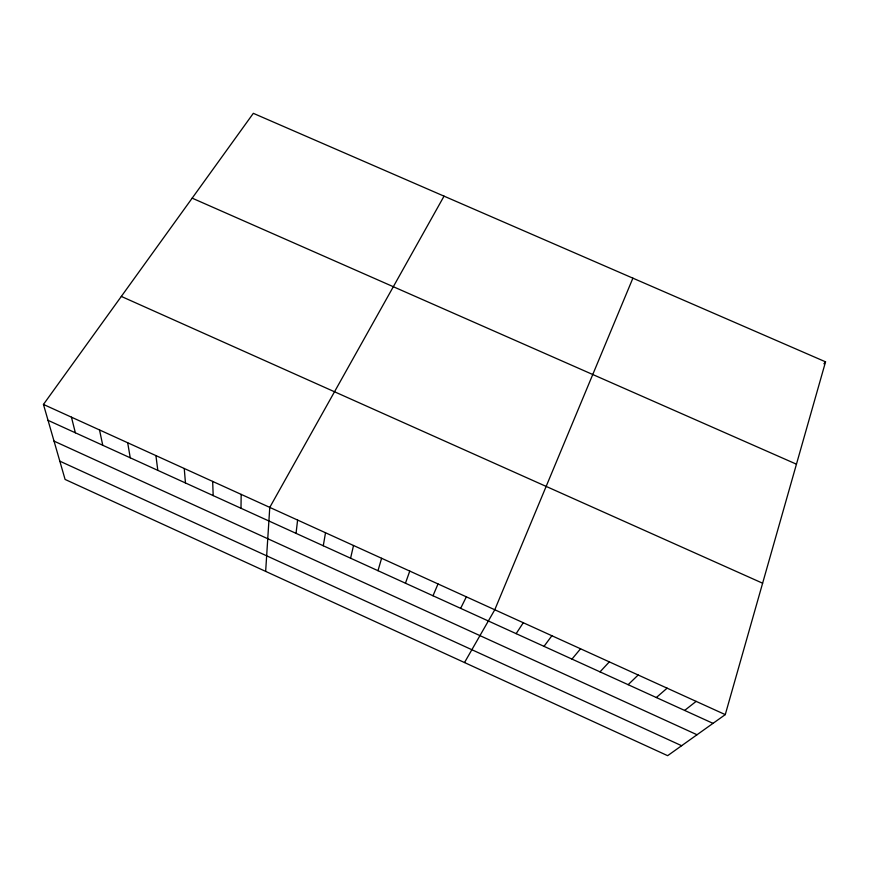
<?xml version="1.0" encoding="UTF-8"?>
<svg xmlns="http://www.w3.org/2000/svg" width="869" height="869" viewBox="0 0 869 869"><rect width="100%" height="100%" fill="white"/><g stroke="black" fill="none" stroke-linecap="round" stroke-linejoin="round"><path stroke-width="1.3" d="M240.995 508.278L241.169 494.385M265.653 571.378L269.77 507.398L444.037 196.144M296.047 533.36L297.6 520.053M323.279 545.765L325.517 532.762M350.587 558.213L353.52 545.493M725.267 714.622L825.55 361.83L253.324 113.328L43.45 404.433L65.088 479.438L667.642 755.672L725.267 714.622L43.45 404.433M377.982 570.694L381.6 558.278M405.454 583.218L409.766 571.085M632.893 278.156L494.776 609.766L464.513 662.547M433.001 595.765L438.019 583.935M460.635 608.354L466.36 596.829M516.143 633.653L523.29 622.736M544.016 646.351L551.88 635.739M571.976 659.093L580.557 648.785M823.91 363.774L825.55 361.83M600.012 671.867L609.332 661.874M628.135 684.685L638.183 674.996M656.334 697.535L667.12 688.161M684.631 710.429L696.156 701.37M192.168 198.154L796.449 464.187M121.323 296.427L762.624 583.218M48.045 420.346L713.004 723.356M54.041 441.126L697.014 734.739M59.82 461.167L681.633 745.711M71.443 417.174L75.364 432.805M99.511 429.949L102.759 445.286M127.678 442.755L130.252 457.811M155.92 455.606L157.81 470.368M184.25 468.489L185.455 482.968M212.666 481.426L213.187 495.602"/></g></svg>
